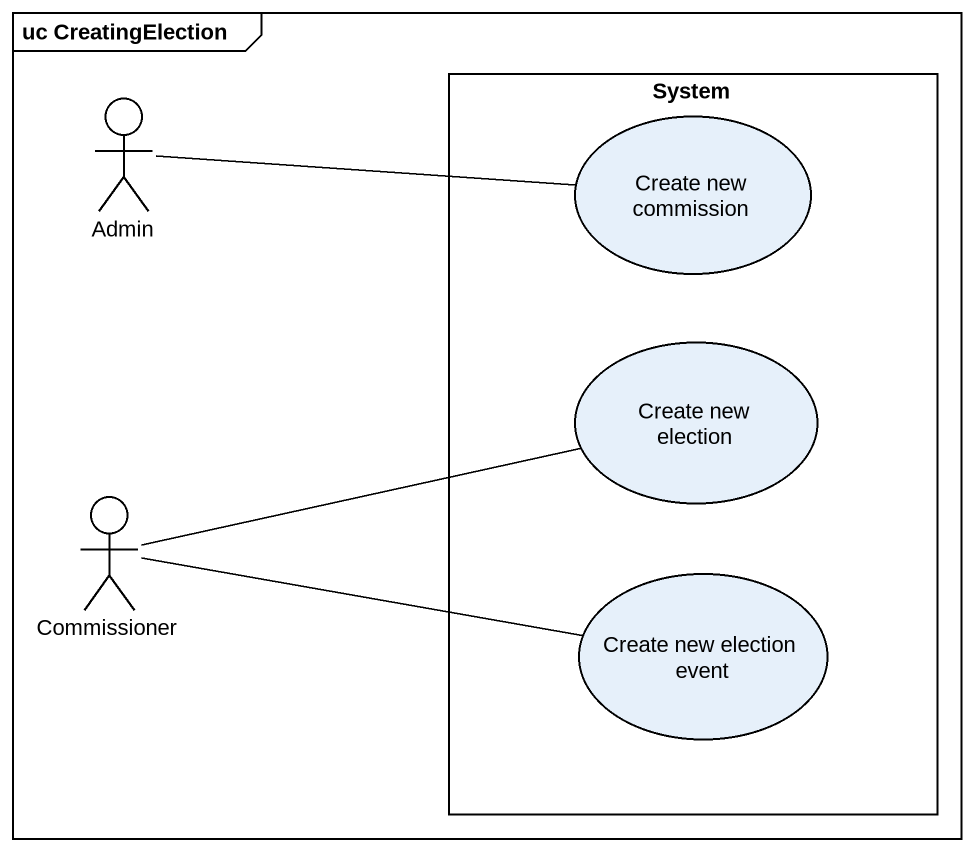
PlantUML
@startuml
mainframe uc CreatingElection
actor Admin
rectangle System {
  usecase "Create new commission" as Create_new_commission
  usecase "Create new election" as Create_new_election
  usecase "Create new election event" as Create_new_election_event
}
actor Commissioner
Admin -right- Create_new_commission
Commissioner -right- Create_new_election
Commissioner -right- Create_new_election_event
@enduml
